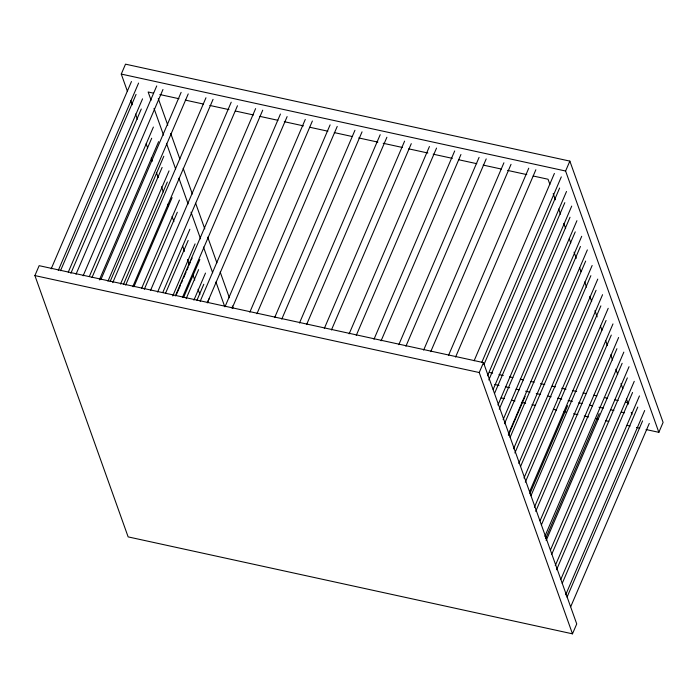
<?xml version="1.0" encoding="UTF-8"?>
<svg xmlns="http://www.w3.org/2000/svg" width="698" height="698" viewBox="0 0 698 698"><rect width="100%" height="100%" fill="white"/><g stroke="black" fill="none" stroke-linecap="round" stroke-linejoin="round"><path stroke-width="1.05" d="M34.9 275.588L39.149 265.676L483.487 362.611L576.731 623.925L572.482 633.836L128.144 536.893L34.9 275.588L479.229 372.531L572.482 633.836M127.481 91.499L121.269 74.075L125.518 64.164L569.856 161.107L663.1 422.412L658.851 432.324L646.06 429.54M51.181 268.843L131.468 81.526M58.292 270.396L138.579 83.079M60.508 270.719L136.066 94.422M68.264 272.15L142.54 98.854M70.864 273.302L141.275 109.019M76.012 274.262L156.727 85.941M83.123 275.815L162.974 89.492M89.423 276.312L153.394 127.053M92.023 277.464L151.702 138.221M99.36 279.898L158.603 141.659M100.844 279.68L181.131 92.363M107.954 281.233L188.233 93.907M110.144 281.477L163.812 156.265M112.753 282.629L162.119 167.433M120.51 284.06L169.029 170.862M123.546 284.208L167.337 182.03M125.675 285.098L205.962 97.772M132.786 286.651L213.065 99.325M133.903 286.791L172.118 197.639M141.668 288.222L179.447 200.073M144.268 289.373L177.327 212.236M150.506 290.516L231.221 102.196M157.617 292.069L237.468 105.747M162.826 292.383L189.873 229.276M165.426 293.535L188.181 240.444M172.755 295.969L195.082 243.872M175.338 295.935L255.616 108.609M176.646 294.111L180.512 285.098M181.367 283.091L182.658 280.09M183.513 278.083L186.087 272.072M186.951 270.074L188.233 267.064M189.097 265.066L190.38 262.055M191.243 260.057L192.098 258.051M182.44 297.479L262.727 110.162M183.548 297.549L199.864 259.481M186.148 298.7L198.598 269.646M193.913 300.131L205.5 273.084M196.941 300.28L203.807 284.252M200.16 301.353L280.448 114.027M207.271 302.897L287.131 116.583M207.734 301.859L209.025 298.849M224.992 306.762L305.279 119.445M232.102 308.315L312.39 120.998M249.823 312.181L330.11 124.863M256.934 313.734L337.221 126.417M274.654 317.599L354.942 130.282M281.765 319.152L362.053 131.835M299.486 323.017L380.201 134.697M306.596 324.57L386.884 137.253M324.317 328.435L404.604 141.118M331.428 329.988L411.279 143.666M349.148 333.853L429.436 146.536M356.259 335.406L436.538 148.081M373.98 339.272L454.695 150.951M381.082 340.825L460.942 154.502M398.811 344.69L479.09 157.364M405.913 346.243L486.201 158.917M423.634 350.108L503.921 162.782M430.745 351.652L511.032 164.335M448.465 355.526L528.752 168.201M455.576 357.071L535.863 169.754M474.117 360.77L554.404 173.444M481.873 362.201L561.305 176.882M479.229 372.531L483.487 362.611M658.851 432.324L565.598 171.019L569.856 161.107M484.046 364.347L559.613 188.05M487.518 375.794L566.514 191.479M488.827 379.956L564.822 202.656M493.154 389.397L571.723 206.084M494.472 393.559L570.03 217.253M497.936 405.006L576.932 220.69M499.253 409.159L575.248 231.858M503.153 419.603L581.713 236.29M504.462 423.765L580.457 246.455M508.362 434.208L587.358 249.893M508.38 435.395L525.123 396.324M510.107 437.367L585.666 261.061M513.571 448.814L592.14 265.493M514.888 452.967L590.874 275.666M518.78 463.411L597.776 279.095M520.525 466.569L596.083 290.263M523.997 478.017L602.557 294.704M525.306 482.17L600.873 305.872M529.634 491.619L608.202 308.307M529.895 493.765L567.675 405.608M530.942 495.772L606.082 320.469M534.415 507.219L612.984 323.907M535.732 511.381L611.291 335.075M540.051 520.821L618.62 337.509M541.369 524.975L616.927 348.677M544.833 536.422L623.838 352.106M545.522 538.795L599.189 413.582M546.15 540.584L622.145 363.283M550.478 550.024L629.046 366.712M551.786 554.186L627.354 377.88M555.259 565.633L634.255 381.317M556.568 569.786L632.562 392.485M560.895 579.227L639.464 395.914M562.213 583.388L637.771 407.082M565.677 594.836L644.682 410.52M567.038 597.165L642.596 420.859M570.711 606.728L649.28 423.416M121.269 74.075L565.598 171.019M153.464 93.148L148.151 91.988L151.082 100.207M159.851 94.544L178.993 98.715M185.371 100.111L203.45 104.054M209.836 105.45L228.979 109.621M235.357 111.017L253.444 114.961M259.822 116.357L277.9 120.3M284.287 121.688L303.429 125.867M309.807 127.263L327.886 131.207M334.272 132.594L352.35 136.546M358.737 137.934L377.88 142.113M383.193 143.273L402.336 147.453M408.723 148.84L427.865 153.019M433.179 154.179L452.33 158.35M458.708 159.746L476.786 163.69M483.173 165.086L501.251 169.029M507.629 170.417L526.772 174.596M533.159 175.992L548.043 179.238L549.876 184.377M489.446 372.479L492.64 373.168M499.018 374.564L503.275 375.489M509.653 376.885L512.847 377.583M520.289 379.206L523.483 379.904M530.925 381.527L534.118 382.225M540.496 383.612L544.754 384.546M552.197 386.169L555.39 386.867M561.768 388.254L566.026 389.187M572.404 390.575L576.661 391.508M583.039 392.895L586.233 393.593M593.675 395.216L596.869 395.914M604.311 397.537L607.504 398.235M614.947 399.858L618.14 400.556M625.582 402.179L628.776 402.877M494.769 384.485L499.026 385.409M505.404 386.805L509.662 387.73M516.04 389.126L519.233 389.816M525.611 391.212L529.869 392.136M536.247 393.532L540.505 394.457M547.947 396.08L551.141 396.778M557.519 398.174L561.777 399.099M568.155 400.495L572.412 401.42M578.79 402.816L581.984 403.505M589.426 405.137L592.619 405.826M598.997 407.222L603.255 408.147M610.698 409.778L613.891 410.468M621.333 412.099L624.527 412.788M501.147 397.921L504.349 398.619M511.8 400.242L515.002 400.94M521.397 402.336L525.655 403.269M532.05 404.666L535.244 405.364M553.357 409.316L556.559 410.014M564.019 411.637L566.148 412.099M573.608 413.731L577.865 414.656M584.261 416.052L588.527 416.985M595.979 418.608L598.116 419.079M605.576 420.702L608.769 421.4M626.883 425.352L630.076 426.05M636.471 427.446L639.673 428.144M553.174 193.616L555.372 199.776M558.679 209.025L560.511 214.155M563.81 223.395L565.642 228.534M569.306 238.803L570.772 242.913M574.07 252.153L576.269 258.312M579.567 267.561L581.033 271.662M584.697 281.94L586.529 287.07M589.827 296.31L591.66 301.449M594.958 310.689L597.156 316.857M600.455 326.097L601.92 330.206M605.585 340.476L607.417 345.606M610.715 354.854L612.547 359.985M615.845 369.225L617.678 374.364M620.976 383.603L622.808 388.742M626.472 399.012L628.305 404.142M631.236 412.361L631.969 414.411M158.263 98.505L167.79 125.204M170.722 133.423L179.883 159.092M183.181 168.34L192.343 194.009M195.641 203.258L204.802 228.927M207.734 237.146L216.895 262.823M220.193 272.063L229.354 297.741M232.286 305.951L233.019 308.01M154.014 108.417L163.541 135.124M166.473 143.334L175.634 169.012M178.932 178.252L188.094 203.929M191.025 212.148L200.553 238.847M203.484 247.066L212.646 272.735M215.944 281.983L224.739 306.631M130.779 100.721L132.236 104.822M135.525 114.044L137.358 119.166M146.135 143.762L147.601 147.854M151.257 158.106L152.347 161.177M156.369 172.45L158.202 177.571M161.491 186.802L163.323 191.924M167.712 204.217L168.445 206.268M172.101 216.52L173.924 221.641M182.702 246.237L184.534 251.359M187.457 259.551L189.289 264.682M192.945 274.925L194.768 280.046M198.058 289.269L199.89 294.399"/></g></svg>
